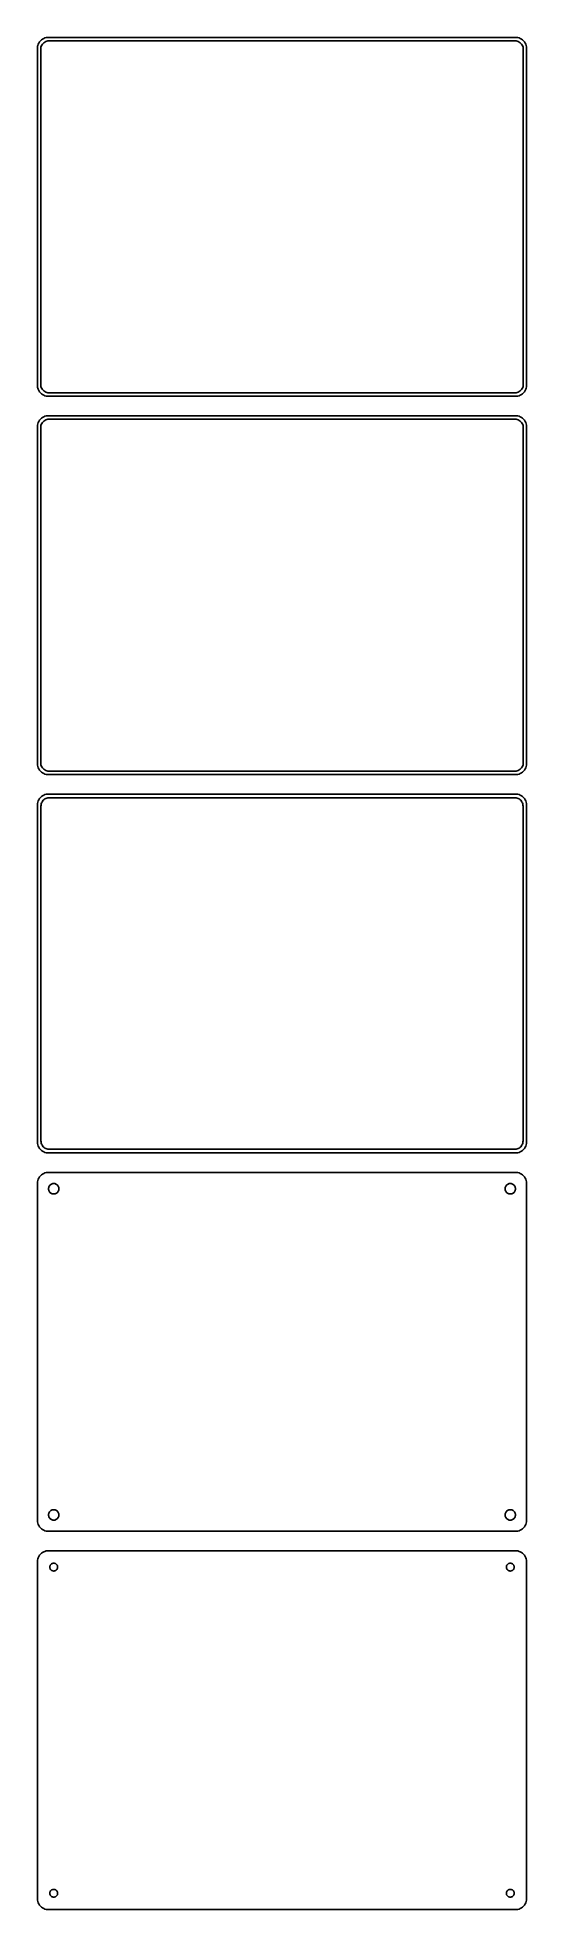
# Model space of a CAD drawing. Header units: metres. Extents: x -112 to 112, y 614 to 1474.
import ezdxf

# ---------------------------------------------------------------- set-up
doc = ezdxf.new("R2010")
doc.units = ezdxf.units.M

msp = doc.modelspace()

# ---------------------------------------------------------------- linework, layer by layer
for p, q in [((-111.545, 1472.44), (-111.882, 1471.91)), ((-111.145, 1472.92), (-111.545, 1472.44)), ((-110.687, 1473.35), (-111.145, 1472.92)), ((-110.179, 1473.72), (-110.687, 1473.35)), ((-109.629, 1474.02), (-110.179, 1473.72)), ((-109.045, 1474.26), (-109.629, 1474.02)), ((-109.55, 1472.08), (-109.143, 1472.38)), ((-109.143, 1472.38), (-108.703, 1472.62)), ((-108.437, 1474.41), (-109.045, 1474.26)), ((-108.703, 1472.62), (-108.236, 1472.8)), ((-107.814, 1474.49), (-108.437, 1474.41)), ((-108.236, 1472.8), (-107.75, 1472.93)), ((107.814, 1474.49), (-107.814, 1474.49)), ((-107.75, 1472.93), (-107.251, 1472.99)), ((-107.251, 1472.99), (107.251, 1472.99)), ((107.251, 1472.99), (107.75, 1472.93)), ((107.75, 1472.93), (108.236, 1472.8)), ((108.437, 1474.41), (107.814, 1474.49)), ((108.236, 1472.8), (108.703, 1472.62)), ((109.045, 1474.26), (108.437, 1474.41)), ((108.703, 1472.62), (109.143, 1472.38)), ((109.629, 1474.02), (109.045, 1474.26)), ((109.143, 1472.38), (109.55, 1472.08)), ((110.179, 1473.72), (109.629, 1474.02)), ((110.687, 1473.35), (110.179, 1473.72)), ((111.145, 1472.92), (110.687, 1473.35)), ((111.545, 1472.44), (111.145, 1472.92)), ((111.882, 1471.91), (111.545, 1472.44)), ((-112.4, 1470.44), (-112.5, 1470.44)), ((-112.5, 1470.44), (-112.5, 1313.56)), ((-112.343, 1470.74), (-112.4, 1470.44)), ((-112.149, 1471.34), (-112.343, 1470.74)), ((-111.882, 1471.91), (-112.149, 1471.34)), ((-111, 1469), (-110.968, 1469.5)), ((-111, 1315), (-111, 1469)), ((-110.968, 1469.5), (-110.874, 1469.99)), ((-110.874, 1469.99), (-110.719, 1470.47)), ((-110.719, 1470.47), (-110.505, 1470.93)), ((-110.505, 1470.93), (-110.236, 1471.35)), ((-110.236, 1471.35), (-109.916, 1471.74)), ((-109.916, 1471.74), (-109.55, 1472.08)), ((109.55, 1472.08), (109.916, 1471.74)), ((109.916, 1471.74), (110.236, 1471.35)), ((110.236, 1471.35), (110.505, 1470.93)), ((110.505, 1470.93), (110.719, 1470.47)), ((110.719, 1470.47), (110.874, 1469.99)), ((110.874, 1469.99), (110.968, 1469.5)), ((110.968, 1469.5), (111, 1469)), ((111, 1469), (111, 1315)), ((112.149, 1471.34), (111.882, 1471.91)), ((112.343, 1470.74), (112.149, 1471.34)), ((112.461, 1470.13), (112.343, 1470.74)), ((112.5, 1469.5), (112.461, 1470.13)), ((112.5, 1314.5), (112.5, 1469.5)), ((-112.5, 1313.56), (-112.4, 1313.56)), ((-112.4, 1313.56), (-112.343, 1313.26)), ((-112.343, 1313.26), (-112.149, 1312.66)), ((-112.149, 1312.66), (-111.882, 1312.09)), ((-111.882, 1312.09), (-111.545, 1311.56)), ((-111.545, 1311.56), (-111.145, 1311.08)), ((-111.145, 1311.08), (-110.687, 1310.65)), ((-110.968, 1314.5), (-111, 1315)), ((-110.874, 1314.01), (-110.968, 1314.5)), ((-110.719, 1313.53), (-110.874, 1314.01)), ((-110.505, 1313.07), (-110.719, 1313.53)), ((-110.687, 1310.65), (-110.179, 1310.28)), ((-110.236, 1312.65), (-110.505, 1313.07)), ((-109.916, 1312.26), (-110.236, 1312.65)), ((-110.179, 1310.28), (-109.629, 1309.98)), ((-109.55, 1311.92), (-109.916, 1312.26)), ((-109.629, 1309.98), (-109.045, 1309.74)), ((-109.143, 1311.62), (-109.55, 1311.92)), ((-108.703, 1311.38), (-109.143, 1311.62)), ((-109.045, 1309.74), (-108.437, 1309.59)), ((-108.236, 1311.2), (-108.703, 1311.38)), ((-108.437, 1309.59), (-107.814, 1309.51)), ((-107.75, 1311.07), (-108.236, 1311.2)), ((-107.814, 1309.51), (107.814, 1309.51)), ((-107.251, 1311.01), (-107.75, 1311.07)), ((107.251, 1311.01), (-107.251, 1311.01)), ((107.75, 1311.07), (107.251, 1311.01)), ((108.236, 1311.2), (107.75, 1311.07)), ((107.814, 1309.51), (108.437, 1309.59)), ((108.703, 1311.38), (108.236, 1311.2)), ((108.437, 1309.59), (109.045, 1309.74)), ((109.143, 1311.62), (108.703, 1311.38)), ((109.045, 1309.74), (109.629, 1309.98)), ((109.55, 1311.92), (109.143, 1311.62)), ((109.916, 1312.26), (109.55, 1311.92)), ((109.629, 1309.98), (110.179, 1310.28)), ((110.236, 1312.65), (109.916, 1312.26)), ((110.179, 1310.28), (110.687, 1310.65)), ((110.505, 1313.07), (110.236, 1312.65)), ((110.719, 1313.53), (110.505, 1313.07)), ((110.687, 1310.65), (111.145, 1311.08)), ((110.874, 1314.01), (110.719, 1313.53)), ((110.968, 1314.5), (110.874, 1314.01)), ((111, 1315), (110.968, 1314.5)), ((111.145, 1311.08), (111.545, 1311.56)), ((111.545, 1311.56), (111.882, 1312.09)), ((111.882, 1312.09), (112.149, 1312.66)), ((112.149, 1312.66), (112.343, 1313.26)), ((112.343, 1313.26), (112.461, 1313.87)), ((112.461, 1313.87), (112.5, 1314.5)), ((-109.045, 1300.26), (-109.629, 1300.02)), ((-108.437, 1300.41), (-109.045, 1300.26)), ((-107.814, 1300.49), (-108.437, 1300.41)), ((107.814, 1300.49), (-107.814, 1300.49)), ((108.437, 1300.41), (107.814, 1300.49)), ((109.045, 1300.26), (108.437, 1300.41)), ((109.629, 1300.02), (109.045, 1300.26)), ((-112.461, 1296.13), (-112.5, 1295.5)), ((-112.5, 1295.5), (-112.5, 1140.5)), ((-112.343, 1296.74), (-112.461, 1296.13)), ((-112.149, 1297.34), (-112.343, 1296.74)), ((-111.882, 1297.91), (-112.149, 1297.34)), ((-111.545, 1298.44), (-111.882, 1297.91)), ((-111.145, 1298.92), (-111.545, 1298.44)), ((-110.687, 1299.35), (-111.145, 1298.92)), ((-111, 1295), (-110.968, 1295.5)), ((-111, 1141), (-111, 1295)), ((-110.968, 1295.5), (-110.874, 1295.99)), ((-110.874, 1295.99), (-110.719, 1296.47)), ((-110.719, 1296.47), (-110.505, 1296.93)), ((-110.179, 1299.72), (-110.687, 1299.35)), ((-110.505, 1296.93), (-110.236, 1297.35)), ((-110.236, 1297.35), (-109.916, 1297.74)), ((-109.629, 1300.02), (-110.179, 1299.72)), ((-109.916, 1297.74), (-109.55, 1298.08)), ((-109.55, 1298.08), (-109.143, 1298.38)), ((-109.143, 1298.38), (-108.703, 1298.62)), ((-108.703, 1298.62), (-108.236, 1298.8)), ((-108.236, 1298.8), (-107.75, 1298.93)), ((-107.75, 1298.93), (-107.251, 1298.99)), ((-107.251, 1298.99), (107.251, 1298.99)), ((107.251, 1298.99), (107.75, 1298.93)), ((107.75, 1298.93), (108.236, 1298.8)), ((108.236, 1298.8), (108.703, 1298.62)), ((108.703, 1298.62), (109.143, 1298.38)), ((109.143, 1298.38), (109.55, 1298.08)), ((109.55, 1298.08), (109.916, 1297.74)), ((110.179, 1299.72), (109.629, 1300.02)), ((109.916, 1297.74), (110.236, 1297.35)), ((110.687, 1299.35), (110.179, 1299.72)), ((110.236, 1297.35), (110.505, 1296.93)), ((110.505, 1296.93), (110.719, 1296.47)), ((111.145, 1298.92), (110.687, 1299.35)), ((110.719, 1296.47), (110.874, 1295.99)), ((110.874, 1295.99), (110.968, 1295.5)), ((110.968, 1295.5), (111, 1295)), ((111, 1295), (111, 1141)), ((111.545, 1298.44), (111.145, 1298.92)), ((111.882, 1297.91), (111.545, 1298.44)), ((112.149, 1297.34), (111.882, 1297.91)), ((112.343, 1296.74), (112.149, 1297.34)), ((112.461, 1296.13), (112.343, 1296.74)), ((112.5, 1295.5), (112.461, 1296.13)), ((112.5, 1140.5), (112.5, 1295.5)), ((-112.5, 1140.5), (-112.461, 1139.87)), ((-112.461, 1139.87), (-112.343, 1139.26)), ((-112.343, 1139.26), (-112.149, 1138.66)), ((-112.149, 1138.66), (-111.882, 1138.09)), ((-111.882, 1138.09), (-111.545, 1137.56)), ((-111.545, 1137.56), (-111.145, 1137.08)), ((-111.145, 1137.08), (-110.687, 1136.65)), ((-110.968, 1140.5), (-111, 1141)), ((-110.874, 1140.01), (-110.968, 1140.5)), ((-110.719, 1139.53), (-110.874, 1140.01)), ((-110.505, 1139.07), (-110.719, 1139.53)), ((-110.687, 1136.65), (-110.179, 1136.28)), ((-110.236, 1138.65), (-110.505, 1139.07)), ((-109.916, 1138.26), (-110.236, 1138.65)), ((-109.55, 1137.92), (-109.916, 1138.26)), ((-109.143, 1137.62), (-109.55, 1137.92)), ((-108.703, 1137.38), (-109.143, 1137.62)), ((-108.236, 1137.2), (-108.703, 1137.38)), ((-107.75, 1137.07), (-108.236, 1137.2)), ((-107.251, 1137.01), (-107.75, 1137.07)), ((107.251, 1137.01), (-107.251, 1137.01)), ((107.75, 1137.07), (107.251, 1137.01)), ((108.236, 1137.2), (107.75, 1137.07)), ((108.703, 1137.38), (108.236, 1137.2)), ((109.143, 1137.62), (108.703, 1137.38)), ((109.55, 1137.92), (109.143, 1137.62)), ((109.916, 1138.26), (109.55, 1137.92)), ((110.236, 1138.65), (109.916, 1138.26)), ((110.179, 1136.28), (110.687, 1136.65)), ((110.505, 1139.07), (110.236, 1138.65)), ((110.719, 1139.53), (110.505, 1139.07)), ((110.687, 1136.65), (111.145, 1137.08)), ((110.874, 1140.01), (110.719, 1139.53)), ((110.968, 1140.5), (110.874, 1140.01)), ((111, 1141), (110.968, 1140.5)), ((111.145, 1137.08), (111.545, 1137.56)), ((111.545, 1137.56), (111.882, 1138.09)), ((111.882, 1138.09), (112.149, 1138.66)), ((112.149, 1138.66), (112.343, 1139.26)), ((112.343, 1139.26), (112.461, 1139.87)), ((112.461, 1139.87), (112.5, 1140.5)), ((-110.179, 1136.28), (-109.629, 1135.98)), ((-109.629, 1135.98), (-109.045, 1135.74)), ((-109.045, 1135.74), (-108.437, 1135.59)), ((-108.437, 1135.59), (-107.814, 1135.51)), ((-107.814, 1135.51), (107.814, 1135.51)), ((107.814, 1135.51), (108.437, 1135.59)), ((108.437, 1135.59), (109.045, 1135.74)), ((109.045, 1135.74), (109.629, 1135.98)), ((109.629, 1135.98), (110.179, 1136.28)), ((-112.461, 1122.13), (-112.5, 1121.5)), ((-112.5, 1121.5), (-112.5, 966.5)), ((-112.343, 1122.74), (-112.461, 1122.13)), ((-112.149, 1123.34), (-112.343, 1122.74)), ((-111.882, 1123.91), (-112.149, 1123.34)), ((-111.545, 1124.44), (-111.882, 1123.91)), ((-111.145, 1124.92), (-111.545, 1124.44)), ((-110.687, 1125.35), (-111.145, 1124.92)), ((-110.873, 1121), (-110.842, 1121.49)), ((-110.873, 967), (-110.873, 1121)), ((-110.842, 1121.49), (-110.751, 1121.96)), ((-110.751, 1121.96), (-110.601, 1122.43)), ((-110.179, 1125.72), (-110.687, 1125.35)), ((-110.601, 1122.43), (-110.394, 1122.87)), ((-110.394, 1122.87), (-110.133, 1123.28)), ((-109.629, 1126.02), (-110.179, 1125.72)), ((-110.133, 1123.28), (-109.823, 1123.65)), ((-109.823, 1123.65), (-109.469, 1123.98)), ((-109.045, 1126.26), (-109.629, 1126.02)), ((-109.469, 1123.98), (-109.075, 1124.27)), ((-109.075, 1124.27), (-108.649, 1124.5)), ((-108.437, 1126.41), (-109.045, 1126.26)), ((-108.649, 1124.5), (-108.197, 1124.68)), ((-107.814, 1126.49), (-108.437, 1126.41)), ((-108.197, 1124.68), (-107.726, 1124.8)), ((107.814, 1126.49), (-107.814, 1126.49)), ((-107.726, 1124.8), (-107.243, 1124.86)), ((-107.243, 1124.86), (107.243, 1124.86)), ((107.243, 1124.86), (107.726, 1124.8)), ((107.726, 1124.8), (108.197, 1124.68)), ((108.437, 1126.41), (107.814, 1126.49)), ((108.197, 1124.68), (108.649, 1124.5)), ((109.045, 1126.26), (108.437, 1126.41)), ((108.649, 1124.5), (109.075, 1124.27)), ((109.629, 1126.02), (109.045, 1126.26)), ((109.075, 1124.27), (109.469, 1123.98)), ((109.469, 1123.98), (109.823, 1123.65)), ((110.179, 1125.72), (109.629, 1126.02)), ((109.823, 1123.65), (110.133, 1123.28)), ((110.133, 1123.28), (110.394, 1122.87)), ((110.687, 1125.35), (110.179, 1125.72)), ((110.394, 1122.87), (110.601, 1122.43)), ((110.601, 1122.43), (110.751, 1121.96)), ((111.145, 1124.92), (110.687, 1125.35)), ((110.751, 1121.96), (110.842, 1121.49)), ((110.842, 1121.49), (110.873, 1121)), ((110.873, 1121), (110.873, 967)), ((111.545, 1124.44), (111.145, 1124.92)), ((111.882, 1123.91), (111.545, 1124.44)), ((112.149, 1123.34), (111.882, 1123.91)), ((112.343, 1122.74), (112.149, 1123.34)), ((112.461, 1122.13), (112.343, 1122.74)), ((112.5, 1121.5), (112.461, 1122.13)), ((112.5, 966.5), (112.5, 1121.5)), ((-112.5, 966.5), (-112.461, 965.873)), ((-112.461, 965.873), (-112.343, 965.257)), ((-112.343, 965.257), (-112.149, 964.659)), ((-112.149, 964.659), (-111.882, 964.091)), ((-110.842, 966.515), (-110.873, 967)), ((-110.751, 966.037), (-110.842, 966.515)), ((-110.601, 965.574), (-110.751, 966.037)), ((-110.394, 965.134), (-110.601, 965.574)), ((-110.133, 964.724), (-110.394, 965.134)), ((-109.823, 964.349), (-110.133, 964.724)), ((-109.469, 964.016), (-109.823, 964.349)), ((109.823, 964.349), (109.469, 964.016)), ((110.133, 964.724), (109.823, 964.349)), ((110.394, 965.134), (110.133, 964.724)), ((110.601, 965.574), (110.394, 965.134)), ((110.751, 966.037), (110.601, 965.574)), ((110.842, 966.515), (110.751, 966.037)), ((110.873, 967), (110.842, 966.515)), ((111.882, 964.091), (112.149, 964.659)), ((112.149, 964.659), (112.343, 965.257)), ((112.343, 965.257), (112.461, 965.873)), ((112.461, 965.873), (112.5, 966.5)), ((-111.882, 964.091), (-111.545, 963.561)), ((-111.545, 963.561), (-111.145, 963.077)), ((-111.145, 963.077), (-110.687, 962.647)), ((-110.687, 962.647), (-110.179, 962.278)), ((-110.179, 962.278), (-109.629, 961.976)), ((-109.629, 961.976), (-109.045, 961.745)), ((-109.075, 963.73), (-109.469, 964.016)), ((-108.649, 963.496), (-109.075, 963.73)), ((-109.045, 961.745), (-108.437, 961.589)), ((-108.197, 963.317), (-108.649, 963.496)), ((-108.437, 961.589), (-107.814, 961.51)), ((-107.726, 963.196), (-108.197, 963.317)), ((-107.814, 961.51), (107.814, 961.51)), ((-107.243, 963.135), (-107.726, 963.196)), ((107.243, 963.135), (-107.243, 963.135)), ((107.726, 963.196), (107.243, 963.135)), ((108.197, 963.317), (107.726, 963.196)), ((107.814, 961.51), (108.437, 961.589)), ((108.649, 963.496), (108.197, 963.317)), ((108.437, 961.589), (109.045, 961.745)), ((109.075, 963.73), (108.649, 963.496)), ((109.045, 961.745), (109.629, 961.976)), ((109.469, 964.016), (109.075, 963.73)), ((109.629, 961.976), (110.179, 962.278)), ((110.179, 962.278), (110.687, 962.647)), ((110.687, 962.647), (111.145, 963.077)), ((111.145, 963.077), (111.545, 963.561)), ((111.545, 963.561), (111.882, 964.091)), ((-112.461, 948.127), (-112.5, 947.5)), ((-112.5, 947.5), (-112.5, 792.5)), ((-112.343, 948.743), (-112.461, 948.127)), ((-112.149, 949.341), (-112.343, 948.743)), ((-111.882, 949.909), (-112.149, 949.341)), ((-111.545, 950.439), (-111.882, 949.909)), ((-111.145, 950.923), (-111.545, 950.439)), ((-110.687, 951.353), (-111.145, 950.923)), ((-110.179, 951.722), (-110.687, 951.353)), ((-109.629, 952.024), (-110.179, 951.722)), ((-109.045, 952.255), (-109.629, 952.024)), ((-108.437, 952.411), (-109.045, 952.255)), ((-107.814, 952.49), (-108.437, 952.411)), ((107.814, 952.49), (-107.814, 952.49)), ((-106.286, 947.026), (-106.022, 947.172)), ((-106.022, 947.172), (-105.742, 947.283)), ((-105.742, 947.283), (-105.45, 947.357)), ((-105.45, 947.357), (-105.151, 947.395)), ((-105.151, 947.395), (-104.849, 947.395)), ((-104.849, 947.395), (-104.55, 947.357)), ((-104.55, 947.357), (-104.258, 947.283)), ((-104.258, 947.283), (-103.978, 947.172)), ((-103.978, 947.172), (-103.714, 947.026)), ((103.714, 947.026), (103.978, 947.172)), ((103.978, 947.172), (104.258, 947.283)), ((104.258, 947.283), (104.55, 947.357)), ((104.55, 947.357), (104.849, 947.395)), ((104.849, 947.395), (105.151, 947.395)), ((105.151, 947.395), (105.45, 947.357)), ((105.45, 947.357), (105.742, 947.283)), ((105.742, 947.283), (106.022, 947.172)), ((106.022, 947.172), (106.286, 947.026)), ((108.437, 952.411), (107.814, 952.49)), ((109.045, 952.255), (108.437, 952.411)), ((109.629, 952.024), (109.045, 952.255)), ((110.179, 951.722), (109.629, 952.024)), ((110.687, 951.353), (110.179, 951.722)), ((111.145, 950.923), (110.687, 951.353)), ((111.545, 950.439), (111.145, 950.923)), ((111.882, 949.909), (111.545, 950.439)), ((112.149, 949.341), (111.882, 949.909)), ((112.343, 948.743), (112.149, 949.341)), ((112.461, 948.127), (112.343, 948.743)), ((112.5, 947.5), (112.461, 948.127)), ((112.5, 792.5), (112.5, 947.5)), ((-107.4, 945), (-107.381, 945.301)), ((-107.381, 944.699), (-107.4, 945)), ((-107.381, 945.301), (-107.325, 945.597)), ((-107.325, 944.403), (-107.381, 944.699)), ((-107.325, 945.597), (-107.231, 945.883)), ((-107.231, 944.117), (-107.325, 944.403)), ((-107.231, 945.883), (-107.103, 946.156)), ((-107.103, 943.844), (-107.231, 944.117)), ((-107.103, 946.156), (-106.942, 946.411)), ((-106.942, 943.589), (-107.103, 943.844)), ((-106.942, 946.411), (-106.75, 946.643)), ((-106.75, 943.357), (-106.942, 943.589)), ((-106.75, 946.643), (-106.53, 946.849)), ((-106.53, 943.151), (-106.75, 943.357)), ((-106.53, 946.849), (-106.286, 947.026)), ((-106.286, 942.974), (-106.53, 943.151)), ((-106.022, 942.828), (-106.286, 942.974)), ((-105.742, 942.717), (-106.022, 942.828)), ((-105.45, 942.643), (-105.742, 942.717)), ((-105.151, 942.605), (-105.45, 942.643)), ((-104.849, 942.605), (-105.151, 942.605)), ((-104.55, 942.643), (-104.849, 942.605)), ((-104.258, 942.717), (-104.55, 942.643)), ((-103.978, 942.828), (-104.258, 942.717)), ((-103.714, 942.974), (-103.978, 942.828)), ((-103.714, 947.026), (-103.47, 946.849)), ((-103.47, 943.151), (-103.714, 942.974)), ((-103.47, 946.849), (-103.25, 946.643)), ((-103.25, 943.357), (-103.47, 943.151)), ((-103.25, 946.643), (-103.058, 946.411)), ((-103.058, 943.589), (-103.25, 943.357)), ((-103.058, 946.411), (-102.897, 946.156)), ((-102.897, 943.844), (-103.058, 943.589)), ((-102.897, 946.156), (-102.769, 945.883)), ((-102.769, 944.117), (-102.897, 943.844)), ((-102.769, 945.883), (-102.675, 945.597)), ((-102.675, 944.403), (-102.769, 944.117)), ((-102.675, 945.597), (-102.619, 945.301)), ((-102.619, 944.699), (-102.675, 944.403)), ((-102.619, 945.301), (-102.6, 945)), ((-102.6, 945), (-102.619, 944.699)), ((102.6, 945), (102.619, 945.301)), ((102.619, 944.699), (102.6, 945)), ((102.619, 945.301), (102.675, 945.597)), ((102.675, 944.403), (102.619, 944.699)), ((102.675, 945.597), (102.769, 945.883)), ((102.769, 944.117), (102.675, 944.403)), ((102.769, 945.883), (102.897, 946.156)), ((102.897, 943.844), (102.769, 944.117)), ((102.897, 946.156), (103.058, 946.411)), ((103.058, 943.589), (102.897, 943.844)), ((103.058, 946.411), (103.25, 946.643)), ((103.25, 943.357), (103.058, 943.589)), ((103.25, 946.643), (103.47, 946.849)), ((103.47, 943.151), (103.25, 943.357)), ((103.47, 946.849), (103.714, 947.026)), ((103.714, 942.974), (103.47, 943.151)), ((103.978, 942.828), (103.714, 942.974)), ((104.258, 942.717), (103.978, 942.828)), ((104.55, 942.643), (104.258, 942.717)), ((104.849, 942.605), (104.55, 942.643)), ((105.151, 942.605), (104.849, 942.605)), ((105.45, 942.643), (105.151, 942.605)), ((105.742, 942.717), (105.45, 942.643)), ((106.022, 942.828), (105.742, 942.717)), ((106.286, 942.974), (106.022, 942.828)), ((106.286, 947.026), (106.53, 946.849)), ((106.53, 943.151), (106.286, 942.974)), ((106.53, 946.849), (106.75, 946.643)), ((106.75, 943.357), (106.53, 943.151)), ((106.75, 946.643), (106.942, 946.411)), ((106.942, 943.589), (106.75, 943.357)), ((106.942, 946.411), (107.103, 946.156)), ((107.103, 943.844), (106.942, 943.589)), ((107.103, 946.156), (107.231, 945.883)), ((107.231, 944.117), (107.103, 943.844)), ((107.231, 945.883), (107.325, 945.597)), ((107.325, 944.403), (107.231, 944.117)), ((107.325, 945.597), (107.381, 945.301)), ((107.381, 944.699), (107.325, 944.403)), ((107.381, 945.301), (107.4, 945)), ((107.4, 945), (107.381, 944.699)), ((-112.5, 792.5), (-112.461, 791.873)), ((-107.4, 795), (-107.381, 795.301)), ((-107.381, 794.699), (-107.4, 795)), ((-107.381, 795.301), (-107.325, 795.597)), ((-107.325, 794.403), (-107.381, 794.699)), ((-107.325, 795.597), (-107.231, 795.883)), ((-107.231, 794.117), (-107.325, 794.403)), ((-107.231, 795.883), (-107.103, 796.156)), ((-107.103, 793.844), (-107.231, 794.117)), ((-107.103, 796.156), (-106.942, 796.411)), ((-106.942, 793.589), (-107.103, 793.844)), ((-106.942, 796.411), (-106.75, 796.643)), ((-106.75, 793.357), (-106.942, 793.589)), ((-106.75, 796.643), (-106.53, 796.849)), ((-106.53, 793.151), (-106.75, 793.357)), ((-106.53, 796.849), (-106.286, 797.026)), ((-106.286, 792.974), (-106.53, 793.151)), ((-106.286, 797.026), (-106.022, 797.172)), ((-106.022, 792.828), (-106.286, 792.974)), ((-106.022, 797.172), (-105.742, 797.283)), ((-105.742, 792.717), (-106.022, 792.828)), ((-105.742, 797.283), (-105.45, 797.357)), ((-105.45, 792.643), (-105.742, 792.717)), ((-105.45, 797.357), (-105.151, 797.395)), ((-105.151, 792.605), (-105.45, 792.643)), ((-105.151, 797.395), (-104.849, 797.395)), ((-104.849, 792.605), (-105.151, 792.605)), ((-104.849, 797.395), (-104.55, 797.357)), ((-104.55, 792.643), (-104.849, 792.605)), ((-104.55, 797.357), (-104.258, 797.283)), ((-104.258, 792.717), (-104.55, 792.643)), ((-104.258, 797.283), (-103.978, 797.172)), ((-103.978, 792.828), (-104.258, 792.717)), ((-103.978, 797.172), (-103.714, 797.026)), ((-103.714, 792.974), (-103.978, 792.828)), ((-103.714, 797.026), (-103.47, 796.849)), ((-103.47, 793.151), (-103.714, 792.974)), ((-103.47, 796.849), (-103.25, 796.643)), ((-103.25, 793.357), (-103.47, 793.151)), ((-103.25, 796.643), (-103.058, 796.411)), ((-103.058, 793.589), (-103.25, 793.357)), ((-103.058, 796.411), (-102.897, 796.156)), ((-102.897, 793.844), (-103.058, 793.589)), ((-102.897, 796.156), (-102.769, 795.883)), ((-102.769, 794.117), (-102.897, 793.844)), ((-102.769, 795.883), (-102.675, 795.597)), ((-102.675, 794.403), (-102.769, 794.117)), ((-102.675, 795.597), (-102.619, 795.301)), ((-102.619, 794.699), (-102.675, 794.403)), ((-102.619, 795.301), (-102.6, 795)), ((-102.6, 795), (-102.619, 794.699)), ((102.6, 795), (102.619, 795.301)), ((102.619, 794.699), (102.6, 795)), ((102.619, 795.301), (102.675, 795.597)), ((102.675, 794.403), (102.619, 794.699)), ((102.675, 795.597), (102.769, 795.883)), ((102.769, 794.117), (102.675, 794.403)), ((102.769, 795.883), (102.897, 796.156)), ((102.897, 793.844), (102.769, 794.117)), ((102.897, 796.156), (103.058, 796.411)), ((103.058, 793.589), (102.897, 793.844)), ((103.058, 796.411), (103.25, 796.643)), ((103.25, 793.357), (103.058, 793.589)), ((103.25, 796.643), (103.47, 796.849)), ((103.47, 793.151), (103.25, 793.357)), ((103.47, 796.849), (103.714, 797.026)), ((103.714, 792.974), (103.47, 793.151)), ((103.714, 797.026), (103.978, 797.172)), ((103.978, 792.828), (103.714, 792.974)), ((103.978, 797.172), (104.258, 797.283)), ((104.258, 792.717), (103.978, 792.828)), ((104.258, 797.283), (104.55, 797.357)), ((104.55, 792.643), (104.258, 792.717)), ((104.55, 797.357), (104.849, 797.395)), ((104.849, 792.605), (104.55, 792.643)), ((104.849, 797.395), (105.151, 797.395)), ((105.151, 792.605), (104.849, 792.605)), ((105.151, 797.395), (105.45, 797.357)), ((105.45, 792.643), (105.151, 792.605)), ((105.45, 797.357), (105.742, 797.283)), ((105.742, 792.717), (105.45, 792.643)), ((105.742, 797.283), (106.022, 797.172)), ((106.022, 792.828), (105.742, 792.717)), ((106.022, 797.172), (106.286, 797.026)), ((106.286, 792.974), (106.022, 792.828)), ((106.286, 797.026), (106.53, 796.849)), ((106.53, 793.151), (106.286, 792.974)), ((106.53, 796.849), (106.75, 796.643)), ((106.75, 793.357), (106.53, 793.151)), ((106.75, 796.643), (106.942, 796.411)), ((106.942, 793.589), (106.75, 793.357)), ((106.942, 796.411), (107.103, 796.156)), ((107.103, 793.844), (106.942, 793.589)), ((107.103, 796.156), (107.231, 795.883)), ((107.231, 794.117), (107.103, 793.844)), ((107.231, 795.883), (107.325, 795.597)), ((107.325, 794.403), (107.231, 794.117)), ((107.325, 795.597), (107.381, 795.301)), ((107.381, 794.699), (107.325, 794.403)), ((107.381, 795.301), (107.4, 795)), ((107.4, 795), (107.381, 794.699)), ((112.461, 791.873), (112.5, 792.5)), ((-112.461, 791.873), (-112.343, 791.257)), ((-112.343, 791.257), (-112.149, 790.659)), ((-112.149, 790.659), (-111.882, 790.091)), ((-111.882, 790.091), (-111.545, 789.561)), ((-111.545, 789.561), (-111.145, 789.077)), ((-111.145, 789.077), (-110.687, 788.647)), ((-110.687, 788.647), (-110.179, 788.278)), ((-110.179, 788.278), (-109.629, 787.976)), ((-109.629, 787.976), (-109.045, 787.745)), ((-109.045, 787.745), (-108.437, 787.589)), ((-108.437, 787.589), (-107.814, 787.51)), ((-107.814, 787.51), (107.814, 787.51)), ((107.814, 787.51), (108.437, 787.589)), ((108.437, 787.589), (109.045, 787.745)), ((109.045, 787.745), (109.629, 787.976)), ((109.629, 787.976), (110.179, 788.278)), ((110.179, 788.278), (110.687, 788.647)), ((110.687, 788.647), (111.145, 789.077)), ((111.145, 789.077), (111.545, 789.561)), ((111.545, 789.561), (111.882, 790.091)), ((111.882, 790.091), (112.149, 790.659)), ((112.149, 790.659), (112.343, 791.257)), ((112.343, 791.257), (112.461, 791.873)), ((-112.149, 775.341), (-112.343, 774.743)), ((-111.882, 775.909), (-112.149, 775.341)), ((-111.545, 776.439), (-111.882, 775.909)), ((-111.145, 776.923), (-111.545, 776.439)), ((-110.687, 777.353), (-111.145, 776.923)), ((-110.179, 777.722), (-110.687, 777.353)), ((-109.629, 778.024), (-110.179, 777.722)), ((-109.045, 778.255), (-109.629, 778.024)), ((-108.437, 778.411), (-109.045, 778.255)), ((-107.814, 778.49), (-108.437, 778.411)), ((107.814, 778.49), (-107.814, 778.49)), ((108.437, 778.411), (107.814, 778.49)), ((109.045, 778.255), (108.437, 778.411)), ((109.629, 778.024), (109.045, 778.255)), ((110.179, 777.722), (109.629, 778.024)), ((110.687, 777.353), (110.179, 777.722)), ((111.145, 776.923), (110.687, 777.353)), ((111.545, 776.439), (111.145, 776.923)), ((111.882, 775.909), (111.545, 776.439)), ((112.149, 775.341), (111.882, 775.909)), ((112.343, 774.743), (112.149, 775.341)), ((-112.461, 774.127), (-112.5, 773.5)), ((-112.5, 773.5), (-112.5, 618.5)), ((-112.343, 774.743), (-112.461, 774.127)), ((-106.8, 771), (-106.786, 771.226)), ((-106.786, 770.774), (-106.8, 771)), ((-106.786, 771.226), (-106.743, 771.448)), ((-106.743, 770.552), (-106.786, 770.774)), ((-106.743, 771.448), (-106.674, 771.663)), ((-106.674, 770.337), (-106.743, 770.552)), ((-106.674, 771.663), (-106.577, 771.867)), ((-106.577, 770.133), (-106.674, 770.337)), ((-106.577, 771.867), (-106.456, 772.058)), ((-106.456, 769.942), (-106.577, 770.133)), ((-106.456, 772.058), (-106.312, 772.232)), ((-106.312, 769.768), (-106.456, 769.942)), ((-106.312, 772.232), (-106.147, 772.387)), ((-106.147, 769.613), (-106.312, 769.768)), ((-106.147, 772.387), (-105.964, 772.52)), ((-105.964, 769.48), (-106.147, 769.613)), ((-105.964, 772.52), (-105.766, 772.629)), ((-105.766, 769.371), (-105.964, 769.48)), ((-105.766, 772.629), (-105.556, 772.712)), ((-105.556, 769.288), (-105.766, 769.371)), ((-105.556, 772.712), (-105.337, 772.768)), ((-105.337, 769.232), (-105.556, 769.288)), ((-105.337, 772.768), (-105.113, 772.796)), ((-105.113, 769.204), (-105.337, 769.232)), ((-105.113, 772.796), (-104.887, 772.796)), ((-104.887, 769.204), (-105.113, 769.204)), ((-104.887, 772.796), (-104.663, 772.768)), ((-104.663, 769.232), (-104.887, 769.204)), ((-104.663, 772.768), (-104.444, 772.712)), ((-104.444, 769.288), (-104.663, 769.232)), ((-104.444, 772.712), (-104.234, 772.629)), ((-104.234, 769.371), (-104.444, 769.288)), ((-104.234, 772.629), (-104.036, 772.52)), ((-104.036, 769.48), (-104.234, 769.371)), ((-104.036, 772.52), (-103.853, 772.387)), ((-103.853, 769.613), (-104.036, 769.48)), ((-103.853, 772.387), (-103.688, 772.232)), ((-103.688, 769.768), (-103.853, 769.613)), ((-103.688, 772.232), (-103.544, 772.058)), ((-103.544, 769.942), (-103.688, 769.768)), ((-103.544, 772.058), (-103.423, 771.867)), ((-103.423, 770.133), (-103.544, 769.942)), ((-103.423, 771.867), (-103.326, 771.663)), ((-103.326, 770.337), (-103.423, 770.133)), ((-103.326, 771.663), (-103.257, 771.448)), ((-103.257, 770.552), (-103.326, 770.337)), ((-103.257, 771.448), (-103.214, 771.226)), ((-103.214, 770.774), (-103.257, 770.552)), ((-103.214, 771.226), (-103.2, 771)), ((-103.2, 771), (-103.214, 770.774)), ((103.2, 771), (103.214, 771.226)), ((103.214, 770.774), (103.2, 771)), ((103.214, 771.226), (103.257, 771.448)), ((103.257, 770.552), (103.214, 770.774)), ((103.257, 771.448), (103.326, 771.663)), ((103.326, 770.337), (103.257, 770.552)), ((103.326, 771.663), (103.423, 771.867)), ((103.423, 770.133), (103.326, 770.337)), ((103.423, 771.867), (103.544, 772.058)), ((103.544, 769.942), (103.423, 770.133)), ((103.544, 772.058), (103.688, 772.232)), ((103.688, 769.768), (103.544, 769.942)), ((103.688, 772.232), (103.853, 772.387)), ((103.853, 769.613), (103.688, 769.768)), ((103.853, 772.387), (104.036, 772.52)), ((104.036, 769.48), (103.853, 769.613)), ((104.036, 772.52), (104.234, 772.629)), ((104.234, 769.371), (104.036, 769.48)), ((104.234, 772.629), (104.444, 772.712)), ((104.444, 769.288), (104.234, 769.371)), ((104.444, 772.712), (104.663, 772.768)), ((104.663, 769.232), (104.444, 769.288)), ((104.663, 772.768), (104.887, 772.796)), ((104.887, 769.204), (104.663, 769.232)), ((104.887, 772.796), (105.113, 772.796)), ((105.113, 769.204), (104.887, 769.204)), ((105.113, 772.796), (105.337, 772.768)), ((105.337, 769.232), (105.113, 769.204)), ((105.337, 772.768), (105.556, 772.712)), ((105.556, 769.288), (105.337, 769.232)), ((105.556, 772.712), (105.766, 772.629)), ((105.766, 769.371), (105.556, 769.288)), ((105.766, 772.629), (105.964, 772.52)), ((105.964, 769.48), (105.766, 769.371)), ((105.964, 772.52), (106.147, 772.387)), ((106.147, 769.613), (105.964, 769.48)), ((106.147, 772.387), (106.312, 772.232)), ((106.312, 769.768), (106.147, 769.613)), ((106.312, 772.232), (106.456, 772.058)), ((106.456, 769.942), (106.312, 769.768)), ((106.456, 772.058), (106.577, 771.867)), ((106.577, 770.133), (106.456, 769.942)), ((106.577, 771.867), (106.674, 771.663)), ((106.674, 770.337), (106.577, 770.133)), ((106.674, 771.663), (106.743, 771.448)), ((106.743, 770.552), (106.674, 770.337)), ((106.743, 771.448), (106.786, 771.226)), ((106.786, 770.774), (106.743, 770.552)), ((106.786, 771.226), (106.8, 771)), ((106.8, 771), (106.786, 770.774)), ((112.461, 774.127), (112.343, 774.743)), ((112.5, 773.5), (112.461, 774.127)), ((112.5, 618.5), (112.5, 773.5)), ((-106.8, 621), (-106.786, 621.226)), ((-106.786, 620.774), (-106.8, 621)), ((-106.786, 621.226), (-106.743, 621.448)), ((-106.743, 620.552), (-106.786, 620.774)), ((-106.743, 621.448), (-106.674, 621.663)), ((-106.674, 620.337), (-106.743, 620.552)), ((-106.674, 621.663), (-106.577, 621.867)), ((-106.577, 620.133), (-106.674, 620.337)), ((-106.577, 621.867), (-106.456, 622.058)), ((-106.456, 619.942), (-106.577, 620.133)), ((-106.456, 622.058), (-106.312, 622.232)), ((-106.312, 619.768), (-106.456, 619.942)), ((-106.312, 622.232), (-106.147, 622.387)), ((-106.147, 622.387), (-105.964, 622.52)), ((-105.964, 622.52), (-105.766, 622.629)), ((-105.766, 622.629), (-105.556, 622.712)), ((-105.556, 622.712), (-105.337, 622.768)), ((-105.337, 622.768), (-105.113, 622.796)), ((-105.113, 622.796), (-104.887, 622.796)), ((-104.887, 622.796), (-104.663, 622.768)), ((-104.663, 622.768), (-104.444, 622.712)), ((-104.444, 622.712), (-104.234, 622.629)), ((-104.234, 622.629), (-104.036, 622.52)), ((-104.036, 622.52), (-103.853, 622.387)), ((-103.853, 622.387), (-103.688, 622.232)), ((-103.688, 622.232), (-103.544, 622.058)), ((-103.544, 619.942), (-103.688, 619.768)), ((-103.544, 622.058), (-103.423, 621.867)), ((-103.423, 620.133), (-103.544, 619.942)), ((-103.423, 621.867), (-103.326, 621.663)), ((-103.326, 620.337), (-103.423, 620.133)), ((-103.326, 621.663), (-103.257, 621.448)), ((-103.257, 620.552), (-103.326, 620.337)), ((-103.257, 621.448), (-103.214, 621.226)), ((-103.214, 620.774), (-103.257, 620.552)), ((-103.214, 621.226), (-103.2, 621)), ((-103.2, 621), (-103.214, 620.774)), ((103.2, 621), (103.214, 621.226)), ((103.214, 620.774), (103.2, 621)), ((103.214, 621.226), (103.257, 621.448)), ((103.257, 620.552), (103.214, 620.774)), ((103.257, 621.448), (103.326, 621.663)), ((103.326, 620.337), (103.257, 620.552)), ((103.326, 621.663), (103.423, 621.867)), ((103.423, 620.133), (103.326, 620.337)), ((103.423, 621.867), (103.544, 622.058)), ((103.544, 619.942), (103.423, 620.133)), ((103.544, 622.058), (103.688, 622.232)), ((103.688, 619.768), (103.544, 619.942)), ((103.688, 622.232), (103.853, 622.387)), ((103.853, 622.387), (104.036, 622.52)), ((104.036, 622.52), (104.234, 622.629)), ((104.234, 622.629), (104.444, 622.712)), ((104.444, 622.712), (104.663, 622.768)), ((104.663, 622.768), (104.887, 622.796)), ((104.887, 622.796), (105.113, 622.796)), ((105.113, 622.796), (105.337, 622.768)), ((105.337, 622.768), (105.556, 622.712)), ((105.556, 622.712), (105.766, 622.629)), ((105.766, 622.629), (105.964, 622.52)), ((105.964, 622.52), (106.147, 622.387)), ((106.147, 622.387), (106.312, 622.232)), ((106.312, 622.232), (106.456, 622.058)), ((106.456, 619.942), (106.312, 619.768)), ((106.456, 622.058), (106.577, 621.867)), ((106.577, 620.133), (106.456, 619.942)), ((106.577, 621.867), (106.674, 621.663)), ((106.674, 620.337), (106.577, 620.133)), ((106.674, 621.663), (106.743, 621.448)), ((106.743, 620.552), (106.674, 620.337)), ((106.743, 621.448), (106.786, 621.226)), ((106.786, 620.774), (106.743, 620.552)), ((106.786, 621.226), (106.8, 621)), ((106.8, 621), (106.786, 620.774)), ((-112.5, 618.5), (-112.461, 617.873)), ((-112.461, 617.873), (-112.343, 617.257)), ((-112.343, 617.257), (-112.149, 616.659)), ((-112.149, 616.659), (-111.882, 616.091)), ((-111.882, 616.091), (-111.545, 615.561)), ((-111.545, 615.561), (-111.145, 615.077)), ((-111.145, 615.077), (-110.687, 614.647)), ((-110.687, 614.647), (-110.179, 614.278)), ((-110.179, 614.278), (-109.629, 613.976)), ((-109.629, 613.976), (-109.045, 613.745)), ((-109.045, 613.745), (-108.437, 613.589)), ((-108.437, 613.589), (-107.814, 613.51)), ((-107.814, 613.51), (107.814, 613.51)), ((-106.147, 619.613), (-106.312, 619.768)), ((-105.964, 619.48), (-106.147, 619.613)), ((-105.766, 619.371), (-105.964, 619.48)), ((-105.556, 619.288), (-105.766, 619.371)), ((-105.337, 619.232), (-105.556, 619.288)), ((-105.113, 619.204), (-105.337, 619.232)), ((-104.887, 619.204), (-105.113, 619.204)), ((-104.663, 619.232), (-104.887, 619.204)), ((-104.444, 619.288), (-104.663, 619.232)), ((-104.234, 619.371), (-104.444, 619.288)), ((-104.036, 619.48), (-104.234, 619.371)), ((-103.853, 619.613), (-104.036, 619.48)), ((-103.688, 619.768), (-103.853, 619.613)), ((103.853, 619.613), (103.688, 619.768)), ((104.036, 619.48), (103.853, 619.613)), ((104.234, 619.371), (104.036, 619.48)), ((104.444, 619.288), (104.234, 619.371)), ((104.663, 619.232), (104.444, 619.288)), ((104.887, 619.204), (104.663, 619.232)), ((105.113, 619.204), (104.887, 619.204)), ((105.337, 619.232), (105.113, 619.204)), ((105.556, 619.288), (105.337, 619.232)), ((105.766, 619.371), (105.556, 619.288)), ((105.964, 619.48), (105.766, 619.371)), ((106.147, 619.613), (105.964, 619.48)), ((106.312, 619.768), (106.147, 619.613)), ((107.814, 613.51), (108.437, 613.589)), ((108.437, 613.589), (109.045, 613.745)), ((109.045, 613.745), (109.629, 613.976)), ((109.629, 613.976), (110.179, 614.278)), ((110.179, 614.278), (110.687, 614.647)), ((110.687, 614.647), (111.145, 615.077)), ((111.145, 615.077), (111.545, 615.561)), ((111.545, 615.561), (111.882, 616.091)), ((111.882, 616.091), (112.149, 616.659)), ((112.149, 616.659), (112.343, 617.257)), ((112.343, 617.257), (112.461, 617.873)), ((112.461, 617.873), (112.5, 618.5))]:
    msp.add_line(p, q)

doc.saveas('drawing.dxf')
